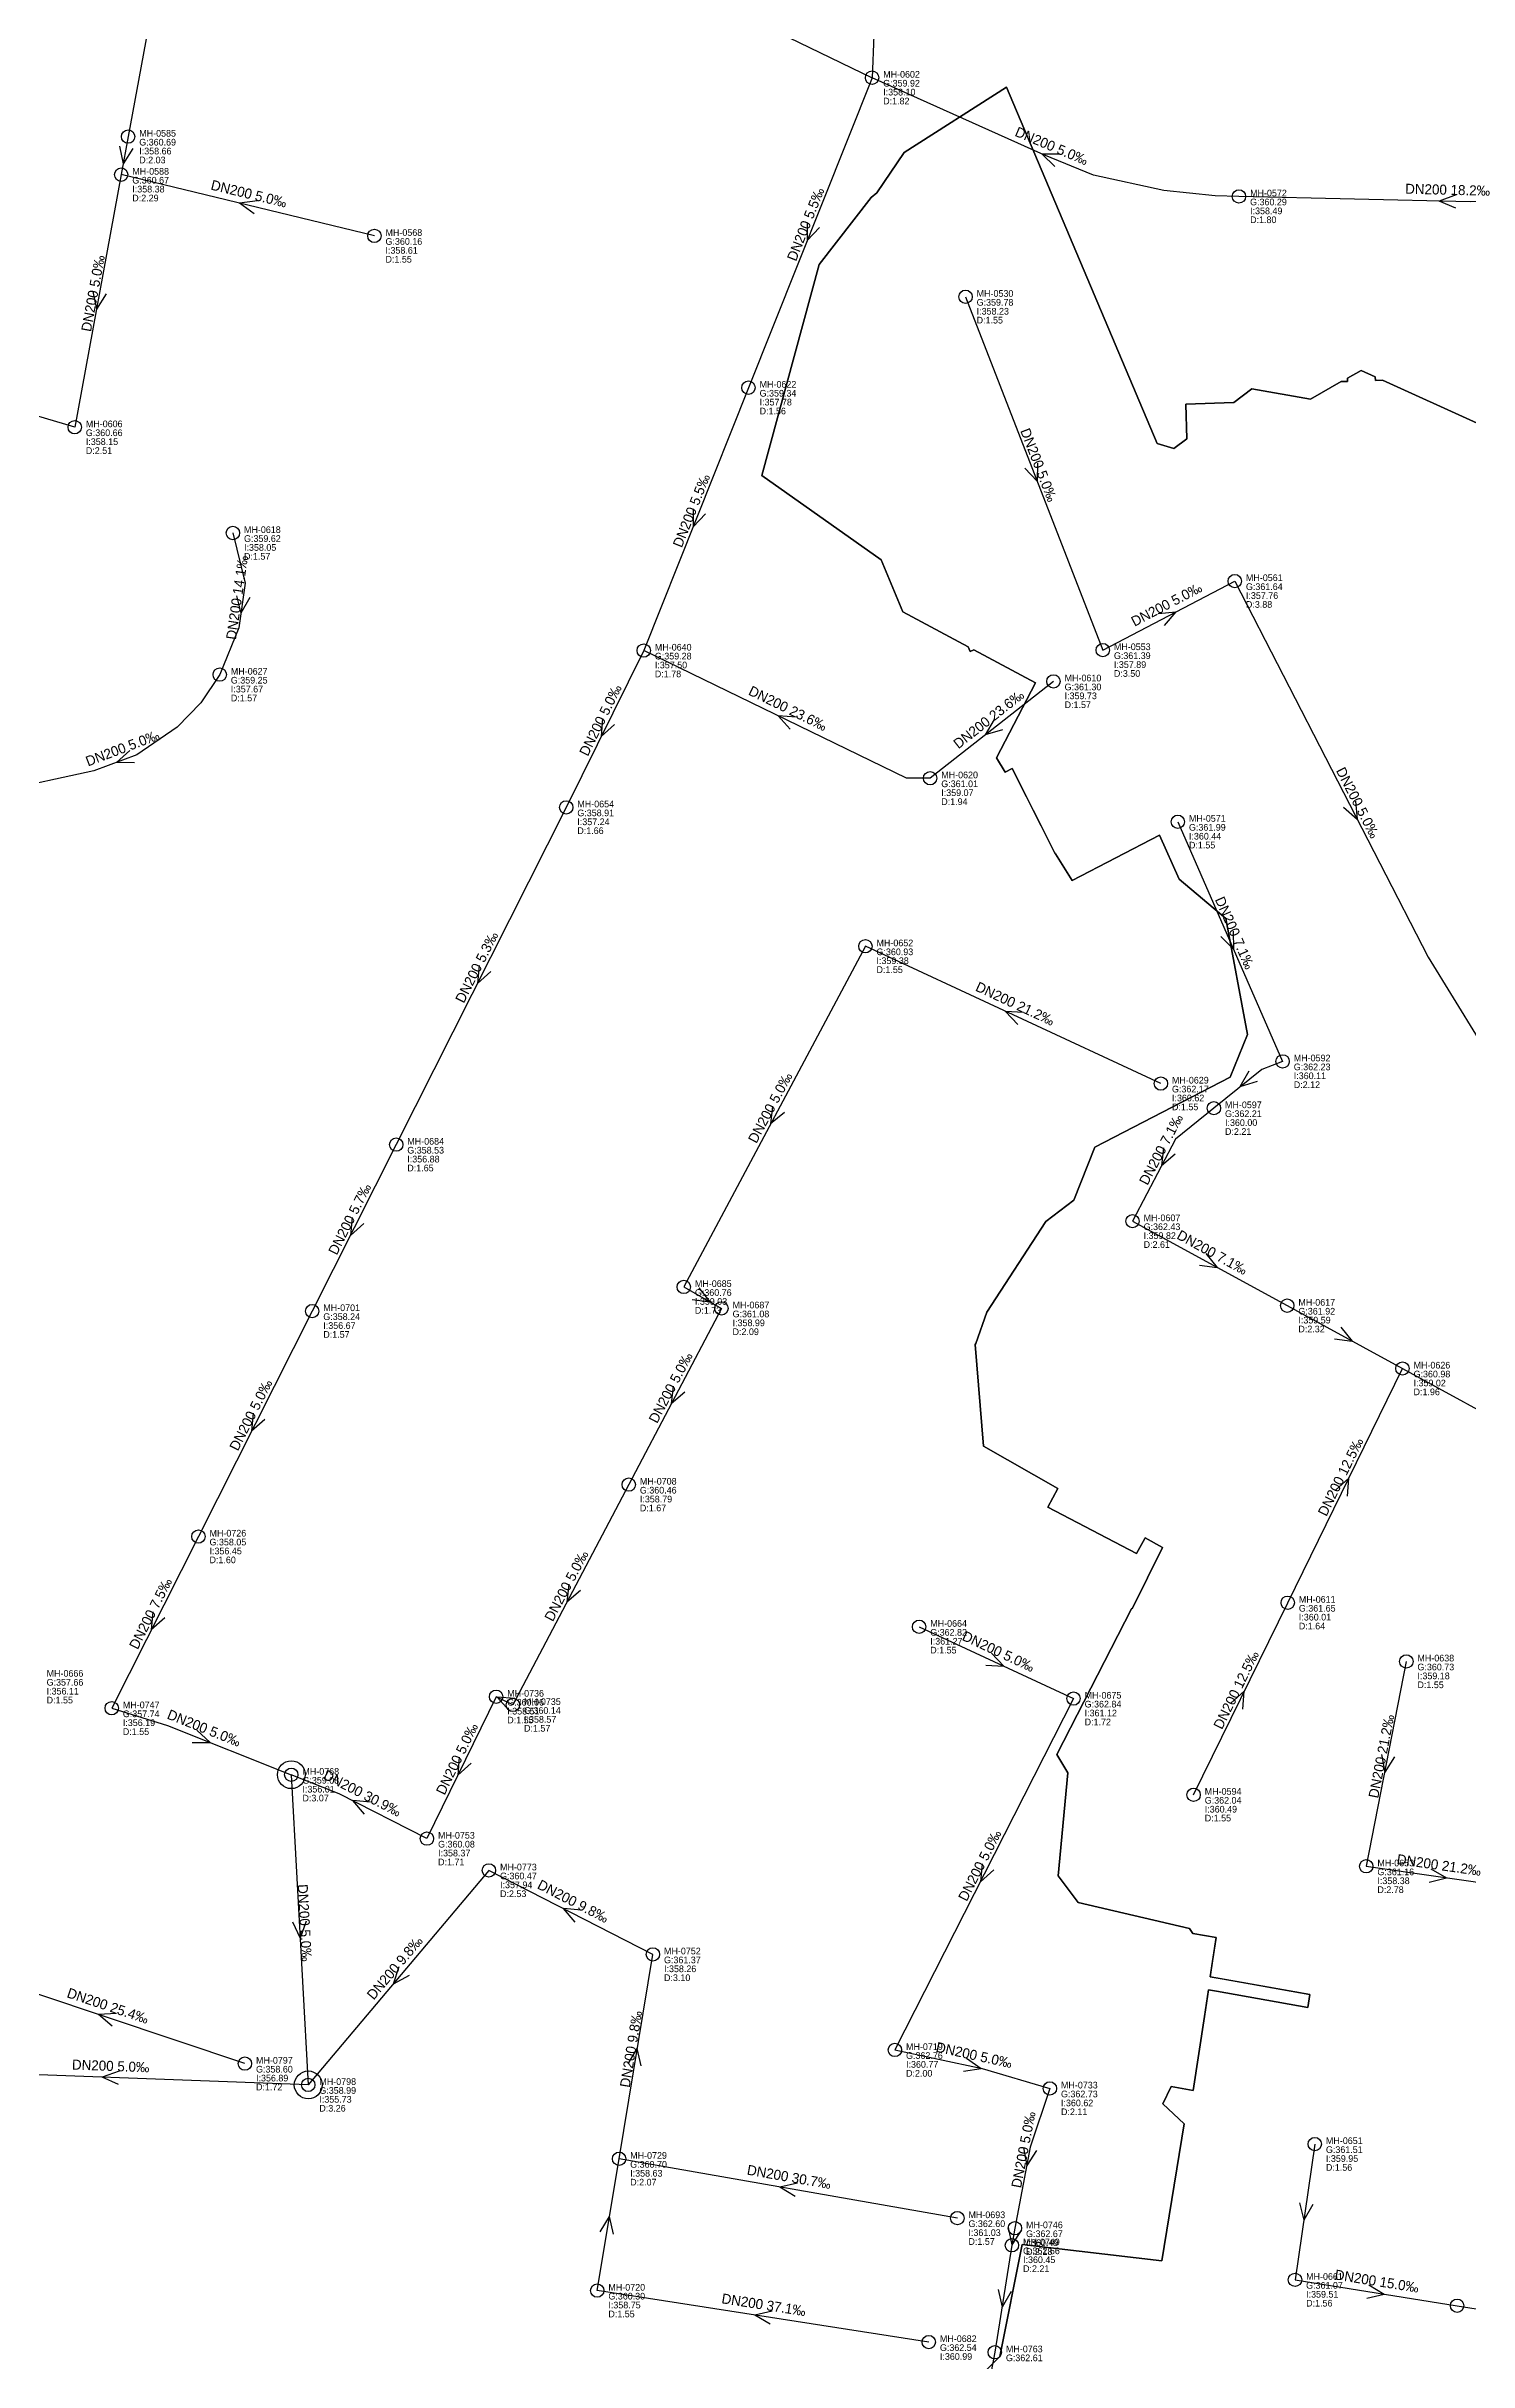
# Model space of a CAD drawing. Header units: metres. Extents: x 449148 to 451990, y 2566737 to 2570847.
# Drawn here: x 450398.3 to 450654, y 2568507.6 to 2568924 of the extents above; entities that cross this region are included whole.
import ezdxf
from ezdxf.enums import TextEntityAlignment as Align

# ---------------------------------------------------------------- set-up
doc = ezdxf.new("R2010")
doc.units = ezdxf.units.M
for name, color, linetype in [('SEW-CATCHMENT', 4, 'Continuous'), ('SEW-DROP', 6, 'Continuous'), ('SEW-LABEL', 2, 'Continuous'), ('SEW-MH', 7, 'Continuous'), ('SEW-MH-LABEL', 8, 'Continuous'), ('SEW-PIPE-DN200', 3, 'Continuous')]:
    doc.layers.add(name, color=color, linetype=linetype)

msp = doc.modelspace()

# ---------------------------------------------------------------- linework, layer by layer
at = {"layer": 'SEW-CATCHMENT'}
for points in [[(450559.7, 2568498.48), (450569.68, 2568508.59), (450573.69, 2568528.72), (450598.81, 2568525.79), (450602.81, 2568550.4), (450598.98, 2568554.03), (450600.46, 2568557.15), (450604.43, 2568556.41), (450606.46, 2568569.74), (450606.46, 2568569.74), (450607.2, 2568574.54), (450608.63, 2568574.28), (450608.63, 2568574.28), (450625.07, 2568571.36), (450625.43, 2568573.65), (450607.48, 2568576.86), (450608.58, 2568583.91), (450604.4, 2568584.62), (450603.77, 2568585.51), (450583.75, 2568590.2), (450580.19, 2568595), (450581.92, 2568613.53), (450579.94, 2568616.81), (450593.36, 2568643), (450593.54, 2568643.11), (450598.94, 2568654.02), (450595.81, 2568655.79), (450595.73, 2568655.66), (450594.26, 2568652.98), (450578.29, 2568661.31), (450580.14, 2568664.66), (450566.76, 2568672.24), (450565.26, 2568690.56), (450565.38, 2568690.72), (450567.38, 2568696.35), (450577.96, 2568712.69), (450582.99, 2568716.49), (450586.75, 2568726.01), (450611.09, 2568738.64), (450614.19, 2568746.28), (450610.3, 2568767.17), (450601.93, 2568774.22), (450598.41, 2568782.15), (450582.66, 2568773.95), (450579.71, 2568778.75), (450579.67, 2568778.74), (450571.92, 2568794.09), (450570.67, 2568793.45), (450569.07, 2568796.05), (450576.07, 2568809.49), (450565.02, 2568815.43), (450564.38, 2568815.16), (450564.01, 2568815.97), (450552.24, 2568822.29), (450548.34, 2568831.65), (450526.91, 2568846.8), (450537.24, 2568884.73), (450546.58, 2568896.79), (450547.55, 2568897.63), (450552.47, 2568904.88), (450570.87, 2568916.65), (450597.94, 2568852.55), (450600.98, 2568851.65), (450603.29, 2568853.42), (450603.09, 2568859.61), (450611.75, 2568859.94), (450614.97, 2568862.41), (450625.55, 2568860.53), (450631.05, 2568863.67), (450632.18, 2568863.71), (450632.16, 2568864.3), (450634.61, 2568865.69), (450637.16, 2568864.54), (450637.18, 2568863.88), (450638.48, 2568863.93), (450655.46, 2568856.2)], [(450655.46, 2568856.2), (450638.48, 2568863.93), (450637.18, 2568863.88), (450637.16, 2568864.54), (450634.61, 2568865.69), (450632.16, 2568864.3), (450632.18, 2568863.71), (450631.05, 2568863.67), (450625.55, 2568860.53), (450614.97, 2568862.41), (450611.75, 2568859.94), (450603.09, 2568859.61), (450603.29, 2568853.42), (450600.98, 2568851.65), (450597.94, 2568852.55), (450570.87, 2568916.65), (450552.47, 2568904.88), (450547.55, 2568897.63), (450546.58, 2568896.79), (450537.24, 2568884.73), (450526.91, 2568846.8), (450548.34, 2568831.65), (450552.24, 2568822.29), (450564.01, 2568815.97), (450564.38, 2568815.16), (450565.02, 2568815.43), (450576.07, 2568809.49), (450569.07, 2568796.05), (450570.67, 2568793.45), (450571.92, 2568794.09), (450579.46, 2568779.15), (450579.67, 2568778.74), (450579.71, 2568778.75), (450582.66, 2568773.95), (450598.41, 2568782.15), (450601.93, 2568774.22), (450610.3, 2568767.17), (450614.19, 2568746.28), (450611.09, 2568738.64), (450586.75, 2568726.01), (450582.99, 2568716.49), (450577.96, 2568712.69), (450567.38, 2568696.35), (450565.38, 2568690.72), (450565.26, 2568690.56), (450566.76, 2568672.24), (450580.14, 2568664.66), (450578.29, 2568661.31), (450594.26, 2568652.98), (450595.73, 2568655.66), (450595.81, 2568655.79), (450598.94, 2568654.02), (450593.54, 2568643.11), (450593.36, 2568643), (450579.94, 2568616.81), (450581.92, 2568613.53), (450580.19, 2568595), (450583.75, 2568590.2), (450603.77, 2568585.51), (450604.4, 2568584.62), (450608.58, 2568583.91), (450607.92, 2568579.7), (450607.48, 2568576.86), (450609.67, 2568576.47), (450625.43, 2568573.65), (450625.07, 2568571.36), (450608.63, 2568574.28), (450607.2, 2568574.54), (450606.46, 2568569.74), (450604.43, 2568556.41), (450600.46, 2568557.15), (450598.98, 2568554.03), (450602.81, 2568550.4), (450598.81, 2568525.79), (450573.69, 2568528.72), (450569.68, 2568508.59), (450559.7, 2568498.48)]]:
    msp.add_lwpolyline(points, dxfattribs=at)
at = {"layer": 'SEW-DROP'}
for centre in [(450442.34, 2568613.19), (450445.38, 2568557.42)]:
    msp.add_circle(centre, 2.5, dxfattribs=at)
at = {"layer": 'SEW-LABEL'}
for p, q in [((450411.47, 2568906), (450412.11, 2568902.84)), ((450413.84, 2568905.57), (450412.11, 2568902.84)), ((450579.58, 2568902.33), (450577.28, 2568904.6)), ((450580.51, 2568904.55), (450577.28, 2568904.6)), ((450436.25, 2568896.2), (450433.05, 2568895.74)), ((450435.69, 2568893.87), (450433.05, 2568895.74)), ((450651.68, 2568897.24), (450648.65, 2568896.12)), ((450651.62, 2568894.84), (450648.65, 2568896.12)), ((450535.06, 2568892.3), (450535.06, 2568889.07)), ((450537.29, 2568891.41), (450535.06, 2568889.07)), ((450406.67, 2568879.88), (450407.31, 2568876.71)), ((450409.04, 2568879.45), (450407.31, 2568876.71)), ((450574.19, 2568848.13), (450576.4, 2568845.77)), ((450576.43, 2568849), (450576.4, 2568845.77)), ((450514.54, 2568840.79), (450514.54, 2568837.56)), ((450516.76, 2568839.91), (450514.54, 2568837.56)), ((450432.51, 2568825.18), (450433.27, 2568822.04)), ((450434.89, 2568824.84), (450433.27, 2568822.04)), ((450598.17, 2568821.98), (450601.39, 2568822.3)), ((450599.28, 2568819.85), (450601.39, 2568822.3)), ((450498.3, 2568803.1), (450498.05, 2568799.88)), ((450500.45, 2568802.04), (450498.05, 2568799.88)), ((450532.03, 2568801.18), (450529.85, 2568803.57)), ((450533.08, 2568803.34), (450529.85, 2568803.57)), ((450568.68, 2568802.94), (450567.06, 2568800.14)), ((450570.16, 2568801.05), (450567.06, 2568800.14)), ((450413.29, 2568797.38), (450410.91, 2568795.2)), ((450414.14, 2568795.14), (450410.91, 2568795.2)), ((450631.48, 2568787.14), (450633.91, 2568785.02)), ((450633.61, 2568788.24), (450633.91, 2568785.02)), ((450611.6, 2568764.85), (450611.7, 2568761.62)), ((450609.4, 2568763.89), (450611.7, 2568761.62)), ((450476.08, 2568758.68), (450475.8, 2568755.46)), ((450478.22, 2568757.6), (450475.8, 2568755.46)), ((450572.93, 2568748.09), (450570.71, 2568750.44)), ((450573.94, 2568750.27), (450570.71, 2568750.44)), ((450614.42, 2568739.68), (450612.85, 2568736.86)), ((450615.94, 2568737.82), (450612.85, 2568736.86)), ((450528.85, 2568733.41), (450528.49, 2568730.2)), ((450530.96, 2568732.28), (450528.49, 2568730.2)), ((450599.1, 2568725.9), (450598.76, 2568722.68)), ((450601.22, 2568724.78), (450598.76, 2568722.68)), ((450453.25, 2568713.39), (450452.97, 2568710.17)), ((450455.39, 2568712.31), (450452.97, 2568710.17)), ((450606.7, 2568706.89), (450608.76, 2568704.4)), ((450605.55, 2568704.79), (450608.76, 2568704.4)), ((450514.37, 2568698.66), (450517.57, 2568698.22)), ((450515.56, 2568700.75), (450517.57, 2568698.22)), ((450630.96, 2568693.65), (450633.02, 2568691.16)), ((450629.81, 2568691.54), (450633.02, 2568691.16)), ((450510.96, 2568683.08), (450510.62, 2568679.86)), ((450513.08, 2568681.96), (450510.62, 2568679.86)), ((450435.47, 2568678.17), (450435.19, 2568674.95)), ((450437.61, 2568677.08), (450435.19, 2568674.95)), ((450630, 2568664.35), (450632.4, 2568666.52)), ((450632.16, 2568663.3), (450632.4, 2568666.52)), ((450492.21, 2568647.43), (450491.88, 2568644.22)), ((450494.34, 2568646.31), (450491.88, 2568644.22)), ((450417.45, 2568642.46), (450417.17, 2568639.24)), ((450419.6, 2568641.38), (450417.17, 2568639.24)), ((450567.19, 2568632.88), (450570.42, 2568632.7)), ((450568.2, 2568635.06), (450570.42, 2568632.7)), ((450481.48, 2568624.74), (450479.31, 2568627.14)), ((450482.53, 2568626.9), (450479.31, 2568627.14)), ((450611.23, 2568626.03), (450613.63, 2568628.2)), ((450613.39, 2568624.98), (450613.63, 2568628.2)), ((450424.5, 2568618.99), (450427.73, 2568619)), ((450425.38, 2568621.22), (450427.73, 2568619)), ((450472.51, 2568616.33), (450472.27, 2568613.11)), ((450474.67, 2568615.28), (450472.27, 2568613.11)), ((450638.26, 2568616.84), (450638.86, 2568613.67)), ((450640.61, 2568616.38), (450638.86, 2568613.67)), ((450455.5, 2568606.1), (450453.37, 2568608.53)), ((450456.59, 2568608.23), (450453.37, 2568608.53)), ((450566.49, 2568597.17), (450566.2, 2568593.96)), ((450568.63, 2568596.09), (450566.2, 2568593.96)), ((450646.84, 2568593.9), (450649.98, 2568594.66)), ((450647.18, 2568596.27), (450649.98, 2568594.66)), ((450442.58, 2568586.74), (450443.94, 2568583.81)), ((450444.98, 2568586.87), (450443.94, 2568583.81)), ((450493.38, 2568586.69), (450491.26, 2568589.12)), ((450494.48, 2568588.82), (450491.26, 2568589.12)), ((450461.67, 2568578.62), (450460.66, 2568575.56)), ((450463.51, 2568577.08), (450460.66, 2568575.56)), ((450410.89, 2568570.25), (450407.66, 2568570.07)), ((450410.13, 2568567.98), (450407.66, 2568570.07)), ((450502.86, 2568561.23), (450504.53, 2568563.99)), ((450505.23, 2568560.83), (450504.53, 2568563.99)), ((450563.15, 2568559.86), (450566.34, 2568560.39)), ((450563.67, 2568562.2), (450566.34, 2568560.39)), ((450411.38, 2568559.87), (450408.34, 2568558.78)), ((450411.3, 2568557.47), (450408.34, 2568558.78)), ((450573.92, 2568546.1), (450574.53, 2568542.93)), ((450576.28, 2568545.64), (450574.53, 2568542.93)), ((450533.33, 2568539.72), (450530.17, 2568539.05)), ((450532.92, 2568537.35), (450530.17, 2568539.05)), ((450623.55, 2568536.23), (450624.3, 2568533.09)), ((450625.92, 2568535.89), (450624.3, 2568533.09)), ((450497.86, 2568530.99), (450499.53, 2568533.76)), ((450500.23, 2568530.6), (450499.53, 2568533.76)), ((450571.2, 2568531.8), (450571.87, 2568528.64)), ((450573.57, 2568531.38), (450571.87, 2568528.64)), ((450569.37, 2568520.63), (450570.08, 2568517.48)), ((450571.74, 2568520.25), (450570.08, 2568517.48)), ((450635.64, 2568519.1), (450638.79, 2568519.81)), ((450636.02, 2568521.47), (450638.79, 2568519.81)), ((450528.79, 2568516.76), (450525.64, 2568516.03)), ((450528.42, 2568514.39), (450525.64, 2568516.03))]:
    msp.add_line(p, q, dxfattribs=at)
at = {"layer": 'SEW-MH'}
for centre in [(450546.72, 2568918.33), (450413.01, 2568907.73), (450411.76, 2568900.89), (450612.67, 2568896.98), (450457.27, 2568889.88), (450563.52, 2568878.93), (450524.51, 2568862.59), (450403.41, 2568855.48), (450431.84, 2568836.46), (450611.92, 2568827.81), (450505.68, 2568815.32), (450588.19, 2568815.4), (450429.47, 2568810.99), (450579.33, 2568809.78), (450557.16, 2568792.36), (450491.75, 2568787.13), (450601.68, 2568784.54), (450545.52, 2568762.15), (450620.52, 2568741.46), (450598.63, 2568737.47), (450608.16, 2568733.04), (450461.19, 2568726.48), (450593.53, 2568712.72), (450512.88, 2568700.89), (450519.65, 2568697.04), (450621.35, 2568697.53), (450446.09, 2568696.55), (450642.05, 2568686.23), (450502.99, 2568665.35), (450425.64, 2568656.02), (450621.43, 2568644.12), (450555.18, 2568639.79), (450642.75, 2568633.56), (450479.15, 2568627.22), (450582.93, 2568626.88), (450410.06, 2568625.14), (450482.17, 2568625.74), (450442.34, 2568613.19), (450604.52, 2568609.59), (450466.72, 2568601.7), (450635.55, 2568596.72), (450477.86, 2568595.99), (450507.33, 2568580.89), (450550.83, 2568563.7), (450434, 2568561.24), (450445.38, 2568557.42), (450578.68, 2568556.78), (450626.3, 2568546.78), (450501.25, 2568544.13), (450562.05, 2568533.46), (450572.4, 2568531.65), (450571.86, 2568528.58), (450622.74, 2568522.37), (450497.33, 2568520.43), (450651.88, 2568517.72), (450556.92, 2568511.18), (450568.78, 2568509.34)]:
    msp.add_circle(centre, 1.2, dxfattribs=at)
at = {"layer": 'SEW-PIPE-DN200'}
for points in [[(450548.33, 2568998.12), (450549.71, 2568958.5), (450547.93, 2568949.03), (450546.72, 2568918.33)], [(450421.92, 2568956.21), (450413.01, 2568907.73)], [(450509.22, 2568936.52), (450546.72, 2568918.33)], [(450546.72, 2568918.33), (450524.51, 2568862.59)], [(450612.67, 2568896.98), (450608.37, 2568897.09), (450599.14, 2568898.02), (450586.52, 2568900.78), (450577.6, 2568904.46), (450546.72, 2568918.33)], [(450413.01, 2568907.73), (450411.76, 2568900.89)], [(450411.76, 2568900.89), (450403.41, 2568855.48)], [(450457.27, 2568889.88), (450411.76, 2568900.89)], [(450687.62, 2568896.91), (450654.25, 2568895.98), (450612.67, 2568896.98)], [(450563.52, 2568878.93), (450588.19, 2568815.4)], [(450403.41, 2568855.48), (450378.34, 2568862.9)], [(450524.51, 2568862.59), (450505.68, 2568815.32)], [(450431.84, 2568836.46), (450434.06, 2568827.45), (450432.88, 2568819.43), (450429.47, 2568810.99), (450429.47, 2568810.99)], [(450588.19, 2568815.4), (450611.92, 2568827.81)], [(450611.92, 2568827.81), (450646.68, 2568760.19), (450655.67, 2568745.54)], [(450505.68, 2568815.32), (450491.75, 2568787.13)], [(450557.16, 2568792.36), (450552.92, 2568792.36), (450505.68, 2568815.32)], [(450429.47, 2568810.99), (450426.06, 2568805.95), (450421.85, 2568801.56), (450414.55, 2568796.58), (450406.86, 2568793.67), (450389.69, 2568789.96)], [(450579.33, 2568809.78), (450557.16, 2568792.36), (450557.16, 2568792.36)], [(450491.75, 2568787.13), (450461.19, 2568726.48)], [(450601.68, 2568784.54), (450620.52, 2568741.46), (450620.52, 2568741.46)], [(450545.52, 2568762.15), (450512.88, 2568700.89)], [(450598.63, 2568737.47), (450545.52, 2568762.15)], [(450620.52, 2568741.46), (450616.75, 2568740.02), (450608.16, 2568733.04)], [(450608.16, 2568733.04), (450601.27, 2568727.45), (450593.53, 2568712.72)], [(450461.19, 2568726.48), (450446.09, 2568696.55)], [(450593.53, 2568712.72), (450621.35, 2568697.53)], [(450512.88, 2568700.89), (450519.65, 2568697.04)], [(450446.09, 2568696.55), (450425.64, 2568656.02)], [(450519.65, 2568697.04), (450502.99, 2568665.35)], [(450621.35, 2568697.53), (450642.05, 2568686.23)], [(450621.43, 2568644.12), (450642.05, 2568686.23)], [(450642.05, 2568686.23), (450664.67, 2568673.87), (450698.29, 2568655.52)], [(450502.99, 2568665.35), (450482.17, 2568625.74)], [(450425.64, 2568656.02), (450410.06, 2568625.14)], [(450604.52, 2568609.59), (450621.43, 2568644.12)], [(450555.18, 2568639.79), (450582.93, 2568626.89), (450582.93, 2568626.88)], [(450642.75, 2568633.56), (450635.55, 2568596.72)], [(450479.15, 2568627.22), (450466.72, 2568601.7)], [(450482.17, 2568625.74), (450479.15, 2568627.22)], [(450410.06, 2568625.14), (450420.06, 2568622.05), (450442.34, 2568613.19)], [(450582.93, 2568626.88), (450550.83, 2568563.7)], [(450442.34, 2568613.19), (450445.38, 2568557.42)], [(450466.72, 2568601.7), (450450.96, 2568609.77), (450442.34, 2568613.19)], [(450477.86, 2568595.99), (450445.38, 2568557.42)], [(450507.33, 2568580.89), (450477.86, 2568595.99)], [(450635.55, 2568596.72), (450661.44, 2568593.02)], [(450434, 2568561.24), (450384.17, 2568577.95)], [(450501.25, 2568544.13), (450507.33, 2568580.89)], [(450550.83, 2568563.7), (450566.5, 2568560.36), (450578.68, 2568556.78)], [(450445.38, 2568557.42), (450374.3, 2568560.04)], [(450578.68, 2568556.78), (450575.16, 2568546.25), (450572.4, 2568531.65)], [(450497.33, 2568520.43), (450497.33, 2568520.43), (450501.25, 2568544.13)], [(450562.05, 2568533.46), (450501.25, 2568544.13)], [(450626.3, 2568546.78), (450622.74, 2568522.37)], [(450572.4, 2568531.65), (450571.86, 2568528.58)], [(450571.86, 2568528.58), (450568.78, 2568509.34)], [(450556.92, 2568511.18), (450497.33, 2568520.43)], [(450622.74, 2568522.37), (450651.88, 2568517.72)], [(450651.88, 2568517.72), (450677.71, 2568513.59)], [(450568.78, 2568509.34), (450564.41, 2568486.2)]]:
    msp.add_lwpolyline(points, dxfattribs=at)

# ---------------------------------------------------------------- texts
at = {"layer": 'SEW-LABEL'}
for s, rotation, p in [('DN200 5.0‰', 337.2354, (450578.66, 2568905.22)), ('DN200 5.0‰', 346.4038, (450434.51, 2568896.59)), ('DN200 5.5‰', 68.276, (450535.62, 2568891.66)), ('DN200 18.2‰', 358.6174, (450650.15, 2568897.28)), ('DN200 5.0‰', 79.5889, (450407.58, 2568879.39)), ('DN200 5.0‰', -68.7776, (450575.85, 2568848.37)), ('DN200 5.5‰', 68.276, (450515.09, 2568840.16)), ('DN200 14.1‰', 81.6839, (450433.48, 2568824.73)), ('DN200 5.0‰', 27.6067, (450600.06, 2568822.81)), ('DN200 5.0‰', 63.7096, (450498.71, 2568802.43)), ('DN200 23.6‰', 334.0793, (450531.2, 2568804.11)), ('DN200 23.6‰', 38.1574, (450568.24, 2568802.27)), ('DN200 5.0‰', 20.7459, (450412.31, 2568796.93)), ('DN200 5.0‰', -62.8016, (450633.23, 2568787.56)), ('DN200 7.1‰', -66.3856, (450611.1, 2568764.2)), ('DN200 5.3‰', 63.2605, (450476.47, 2568758)), ('DN200 21.2‰', 335.0783, (450572.07, 2568751.01)), ('DN200 5.0‰', 61.9584, (450529.2, 2568732.72)), ('DN200 7.1‰', 62.2686, (450599.46, 2568725.21)), ('DN200 5.7‰', 63.2252, (450453.64, 2568712.71)), ('DN200 7.1‰', -28.6337, (450607.44, 2568706.32)), ('DN200 5.0‰', 62.2649, (450511.32, 2568682.39)), ('DN200 5.0‰', 63.2249, (450435.87, 2568677.49)), ('DN200 12.5‰', 63.9083, (450631.74, 2568666.37)), ('DN200 5.0‰', 62.2647, (450492.58, 2568646.75)), ('DN200 7.5‰', 63.2252, (450417.85, 2568641.78)), ('DN200 5.0‰', -24.9343, (450569.06, 2568634.54)), ('DN200 12.5‰', 63.9082, (450612.97, 2568628.05)), ('DN200 5.0‰', -21.6657, (450426.33, 2568620.75)), ('DN200 21.2‰', 78.94, (450639.15, 2568616.34)), ('DN200 5.0‰', 64.0321, (450472.93, 2568615.66)), ('DN200 30.9‰', 332.8747, (450454.71, 2568609.05)), ('DN200 5.0‰', 63.0629, (450566.88, 2568596.49)), ('DN200 21.2‰', -8.1277, (450648.5, 2568596.07)), ('DN200 9.8‰', 332.8749, (450492.59, 2568589.64)), ('DN200 5.0‰', -86.8777, (450443.86, 2568586.51)), ('DN200 9.8‰', 49.8952, (450461.62, 2568577.9)), ('DN200 25.4‰', 341.4601, (450409.09, 2568570.79)), ('DN200 9.8‰', 80.6107, (450504.29, 2568563.71)), ('DN200 5.0‰', -12.393, (450564.87, 2568561.91)), ('DN200 5.0‰', 357.8907, (450409.84, 2568559.93)), ('DN200 5.0‰', 79.041, (450574.81, 2568545.6)), ('DN200 30.7‰', 350.0516, (450531.65, 2568539.99)), ('DN200 15.0‰', -9.0768, (450637.31, 2568521.25)), ('DN200 37.1‰', 351.1761, (450527.12, 2568517))]:
    msp.add_text(s, height=1.8, rotation=rotation, dxfattribs=at).set_placement(p, align=Align.CENTER)
at = {"layer": 'SEW-MH-LABEL'}
for s, p in [('MH-0602', (450548.72, 2568918.33)), ('G:359.92', (450548.72, 2568916.73)), ('D:1.82', (450548.72, 2568913.53)), ('I:358.10', (450548.72, 2568915.13)), ('G:360.69', (450415.01, 2568906.13)), ('MH-0585', (450415.01, 2568907.73)), ('MH-0588', (450413.76, 2568900.89)), ('D:2.03', (450415.01, 2568902.93)), ('I:358.66', (450415.01, 2568904.53)), ('G:360.67', (450413.76, 2568899.29)), ('I:358.38', (450413.76, 2568897.69)), ('MH-0572', (450614.67, 2568896.98)), ('D:2.29', (450413.76, 2568896.09)), ('G:360.29', (450614.67, 2568895.38)), ('I:358.49', (450614.67, 2568893.78)), ('G:360.16', (450459.27, 2568888.28)), ('MH-0568', (450459.27, 2568889.88)), ('D:1.80', (450614.67, 2568892.18)), ('D:1.55', (450459.27, 2568885.08)), ('I:358.61', (450459.27, 2568886.68)), ('G:359.78', (450565.52, 2568877.33)), ('MH-0530', (450565.52, 2568878.93)), ('I:358.23', (450565.52, 2568875.73)), ('D:1.55', (450565.52, 2568874.13)), ('G:359.34', (450526.51, 2568860.99)), ('MH-0622', (450526.51, 2568862.59)), ('I:357.78', (450526.51, 2568859.39)), ('MH-0606', (450405.41, 2568855.48)), ('D:1.56', (450526.51, 2568857.79)), ('G:360.66', (450405.41, 2568853.88)), ('D:2.51', (450405.41, 2568850.68)), ('I:358.15', (450405.41, 2568852.28)), ('G:359.62', (450433.84, 2568834.86)), ('MH-0618', (450433.84, 2568836.46)), ('D:1.57', (450433.84, 2568831.66)), ('I:358.05', (450433.84, 2568833.26)), ('G:361.64', (450613.92, 2568826.21)), ('MH-0561', (450613.92, 2568827.81)), ('D:3.88', (450613.92, 2568823.01)), ('I:357.76', (450613.92, 2568824.61)), ('G:359.28', (450507.68, 2568813.72)), ('MH-0640', (450507.68, 2568815.32)), ('G:361.39', (450590.19, 2568813.8)), ('MH-0553', (450590.19, 2568815.4)), ('G:359.25', (450431.47, 2568809.39)), ('MH-0627', (450431.47, 2568810.99)), ('D:1.78', (450507.68, 2568810.52)), ('I:357.50', (450507.68, 2568812.12)), ('MH-0610', (450581.33, 2568809.78)), ('D:3.50', (450590.19, 2568810.6)), ('I:357.89', (450590.19, 2568812.2)), ('D:1.57', (450431.47, 2568806.19)), ('I:357.67', (450431.47, 2568807.79)), ('G:361.30', (450581.33, 2568808.18)), ('D:1.57', (450581.33, 2568804.98)), ('I:359.73', (450581.33, 2568806.58)), ('MH-0620', (450559.16, 2568792.36)), ('G:361.01', (450559.16, 2568790.76)), ('I:359.07', (450559.16, 2568789.16)), ('G:358.91', (450493.75, 2568785.53)), ('MH-0654', (450493.75, 2568787.13)), ('D:1.94', (450559.16, 2568787.56)), ('MH-0571', (450603.68, 2568784.54)), ('D:1.66', (450493.75, 2568782.33)), ('I:357.24', (450493.75, 2568783.93)), ('G:361.99', (450603.68, 2568782.94)), ('I:360.44', (450603.68, 2568781.34)), ('D:1.55', (450603.68, 2568779.74)), ('G:360.93', (450547.52, 2568760.55)), ('MH-0652', (450547.52, 2568762.15)), ('D:1.55', (450547.52, 2568757.35)), ('I:359.38', (450547.52, 2568758.95)), ('G:362.23', (450622.52, 2568739.86)), ('MH-0592', (450622.52, 2568741.46)), ('I:360.11', (450622.52, 2568738.26)), ('G:362.17', (450600.63, 2568735.87)), ('MH-0629', (450600.63, 2568737.47)), ('I:360.62', (450600.63, 2568734.27)), ('D:2.12', (450622.52, 2568736.66)), ('D:1.55', (450600.63, 2568732.67)), ('G:362.21', (450610.16, 2568731.44)), ('MH-0597', (450610.16, 2568733.04)), ('MH-0684', (450463.19, 2568726.48)), ('D:2.21', (450610.16, 2568728.24)), ('I:360.00', (450610.16, 2568729.84)), ('G:358.53', (450463.19, 2568724.88)), ('D:1.65', (450463.19, 2568721.68)), ('I:356.88', (450463.19, 2568723.28)), ('G:362.43', (450595.53, 2568711.12)), ('MH-0607', (450595.53, 2568712.72)), ('I:359.82', (450595.53, 2568709.52)), ('D:2.61', (450595.53, 2568707.92)), ('MH-0685', (450514.88, 2568700.89)), ('MH-0701', (450448.09, 2568696.55)), ('G:360.76', (450514.88, 2568699.29)), ('I:359.03', (450514.88, 2568697.69)), ('MH-0687', (450521.65, 2568697.04)), ('MH-0617', (450623.35, 2568697.53)), ('G:358.24', (450448.09, 2568694.95)), ('I:356.67', (450448.09, 2568693.35)), ('D:1.73', (450514.88, 2568696.09)), ('G:361.08', (450521.65, 2568695.44)), ('I:358.99', (450521.65, 2568693.84)), ('G:361.92', (450623.35, 2568695.93)), ('D:2.32', (450623.35, 2568692.73)), ('I:359.59', (450623.35, 2568694.33)), ('D:1.57', (450448.09, 2568691.75)), ('D:2.09', (450521.65, 2568692.24)), ('G:360.98', (450644.05, 2568684.63)), ('MH-0626', (450644.05, 2568686.23)), ('D:1.96', (450644.05, 2568681.43)), ('I:359.02', (450644.05, 2568683.03)), ('G:360.46', (450504.99, 2568663.75)), ('MH-0708', (450504.99, 2568665.35)), ('D:1.67', (450504.99, 2568660.55)), ('I:358.79', (450504.99, 2568662.15)), ('MH-0726', (450427.64, 2568656.02)), ('G:358.05', (450427.64, 2568654.42)), ('D:1.60', (450427.64, 2568651.22)), ('I:356.45', (450427.64, 2568652.82)), ('G:361.65', (450623.43, 2568642.52)), ('MH-0611', (450623.43, 2568644.12)), ('MH-0664', (450557.18, 2568639.79)), ('D:1.64', (450623.43, 2568639.32)), ('I:360.01', (450623.43, 2568640.92)), ('G:362.82', (450557.18, 2568638.19)), ('D:1.55', (450557.18, 2568634.99)), ('I:361.27', (450557.18, 2568636.59)), ('MH-0666', (450398.36, 2568630.81)), ('G:360.73', (450644.75, 2568631.96)), ('MH-0638', (450644.75, 2568633.56)), ('I:359.18', (450644.75, 2568630.36)), ('G:357.66', (450398.36, 2568629.21)), ('D:1.55', (450398.36, 2568626.01)), ('I:356.11', (450398.36, 2568627.61)), ('MH-0736', (450481.15, 2568627.22)), ('MH-0675', (450584.93, 2568626.88)), ('D:1.55', (450644.75, 2568628.76)), ('G:357.74', (450412.06, 2568623.54)), ('MH-0747', (450412.06, 2568625.14)), ('I:356.19', (450412.06, 2568621.94)), ('G:360.06', (450481.15, 2568625.62)), ('D:1.55', (450481.15, 2568622.42)), ('I:358.51', (450481.15, 2568624.02)), ('G:360.14', (450484.17, 2568624.14)), ('MH-0735', (450484.17, 2568625.74)), ('I:358.57', (450484.17, 2568622.54)), ('G:362.84', (450584.93, 2568625.28)), ('D:1.72', (450584.93, 2568622.08)), ('I:361.12', (450584.93, 2568623.68)), ('D:1.55', (450412.06, 2568620.34)), ('D:1.57', (450484.17, 2568620.94)), ('G:359.08', (450444.34, 2568611.59)), ('MH-0768', (450444.34, 2568613.19)), ('I:356.01', (450444.34, 2568609.99)), ('MH-0594', (450606.52, 2568609.59)), ('D:3.07', (450444.34, 2568608.39)), ('G:362.04', (450606.52, 2568607.99)), ('I:360.49', (450606.52, 2568606.39)), ('MH-0753', (450468.72, 2568601.7)), ('D:1.55', (450606.52, 2568604.79)), ('G:360.08', (450468.72, 2568600.1)), ('D:1.71', (450468.72, 2568596.9)), ('I:358.37', (450468.72, 2568598.5)), ('MH-0653', (450637.55, 2568596.72)), ('G:360.47', (450479.86, 2568594.39)), ('MH-0773', (450479.86, 2568595.99)), ('I:357.94', (450479.86, 2568592.79)), ('G:361.16', (450637.55, 2568595.12)), ('I:358.38', (450637.55, 2568593.52)), ('D:2.53', (450479.86, 2568591.19)), ('D:2.78', (450637.55, 2568591.92)), ('MH-0752', (450509.33, 2568580.89)), ('G:361.37', (450509.33, 2568579.29)), ('D:3.10', (450509.33, 2568576.09)), ('I:358.26', (450509.33, 2568577.69)), ('MH-0719', (450552.83, 2568563.7)), ('G:358.60', (450436, 2568559.64)), ('MH-0797', (450436, 2568561.24)), ('G:362.76', (450552.83, 2568562.1)), ('I:360.77', (450552.83, 2568560.5)), ('D:1.72', (450436, 2568556.44)), ('I:356.89', (450436, 2568558.04)), ('G:358.99', (450447.38, 2568555.82)), ('MH-0798', (450447.38, 2568557.42)), ('D:2.00', (450552.83, 2568558.9)), ('G:362.73', (450580.68, 2568555.18)), ('MH-0733', (450580.68, 2568556.78)), ('D:3.26', (450447.38, 2568552.62)), ('I:355.73', (450447.38, 2568554.22)), ('D:2.11', (450580.68, 2568551.98)), ('I:360.62', (450580.68, 2568553.58)), ('MH-0651', (450628.3, 2568546.78)), ('G:360.70', (450503.25, 2568542.53)), ('MH-0729', (450503.25, 2568544.13)), ('G:361.51', (450628.3, 2568545.18)), ('I:359.95', (450628.3, 2568543.58)), ('D:2.07', (450503.25, 2568539.33)), ('I:358.63', (450503.25, 2568540.93)), ('D:1.56', (450628.3, 2568541.98)), ('G:362.60', (450564.05, 2568531.86)), ('MH-0693', (450564.05, 2568533.46)), ('I:361.03', (450564.05, 2568530.26)), ('G:362.67', (450574.4, 2568530.05)), ('MH-0746', (450574.4, 2568531.65)), ('D:1.57', (450564.05, 2568528.66)), ('G:362.66', (450573.86, 2568526.98)), ('MH-0749', (450573.86, 2568528.58)), ('D:2.18', (450574.4, 2568526.85)), ('I:360.49', (450574.4, 2568528.45)), ('D:2.21', (450573.86, 2568523.78)), ('I:360.45', (450573.86, 2568525.38)), ('MH-0661', (450624.74, 2568522.37)), ('G:360.30', (450499.33, 2568518.83)), ('MH-0720', (450499.33, 2568520.43)), ('G:361.07', (450624.74, 2568520.77)), ('D:1.56', (450624.74, 2568517.57)), ('I:359.51', (450624.74, 2568519.17)), ('D:1.55', (450499.33, 2568515.63)), ('I:358.75', (450499.33, 2568517.23)), ('G:362.54', (450558.92, 2568509.58)), ('MH-0682', (450558.92, 2568511.18)), ('MH-0763', (450570.78, 2568509.34)), ('I:360.99', (450558.92, 2568507.98)), ('G:362.61', (450570.78, 2568507.74))]:
    msp.add_text(s, height=1.2, dxfattribs=at).set_placement(p)

doc.saveas('drawing.dxf')
